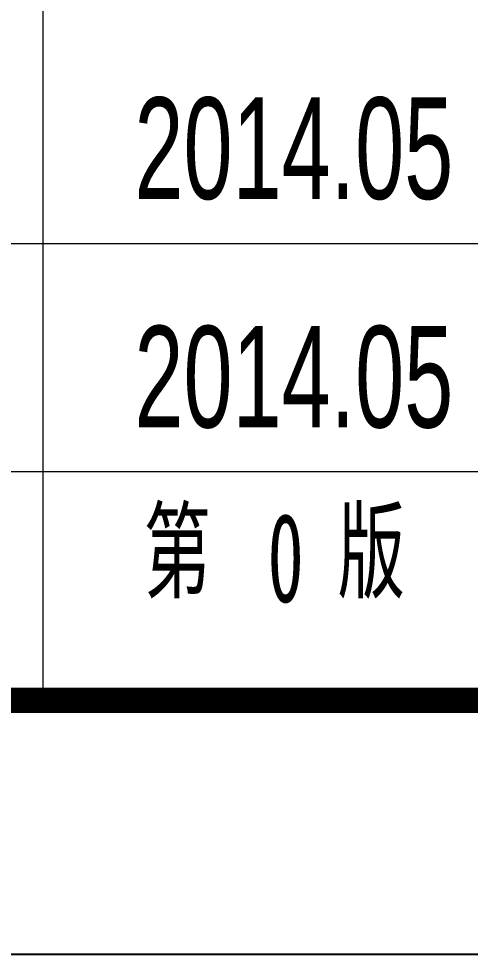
# Model space of a CAD drawing. Header units: millimetres. Extents: x 166235 to 642180, y -176646 to -48310.
# Drawn here: x 271739 to 273519, y -132410 to -128725 of the extents above; entities that cross this region are included whole.
import ezdxf
from ezdxf.enums import TextEntityAlignment as Align

# ---------------------------------------------------------------- set-up
doc = ezdxf.new("R2010")
doc.units = ezdxf.units.MM
doc.header["$LTSCALE"] = 1000
doc.linetypes.add('CENTER', pattern=[50.8, 31.75, -6.35, 6.35, -6.35])
doc.linetypes.add('CONTINOUS', pattern=[0])
doc.layers.add('C', color=1, linetype='CENTER', lineweight=25)
doc.layers.add('R', color=1, linetype='Continuous')
doc.styles.add('HZ', font='txt.shx', dxfattribs={"width": 0.8, "bigfont": 'hhztxt.shx'})
doc.styles.add('WINPDA', font='wintxt.shx', dxfattribs={"width": 0.7, "bigfont": 'winhztxt.shx'})
doc.styles.add('图签', font='', dxfattribs={"width": 0.8, "height": 3})
doc.styles.get('图签').set_extended_font_data('SimSun')

# ---------------------------------------------------------------- blocks, each defined once
blk = doc.blocks.new('A0横向')
at = {"layer": 'C', "color": 0, "linetype": 'CONTINOUS'}
blk.add_lwpolyline([(427297735.526, 4237220848.93), (427298924.526, 4237220848.93), (427298924.526, 4237221689.93), (427297735.526, 4237221689.93)], close=True, dxfattribs=at)
at = {"layer": 'C', "color": 0, "linetype": 'CONTINOUS', "const_width": 1}
blk.add_lwpolyline([(427297760.526, 4237220858.93), (427298914.526, 4237220858.93), (427298914.526, 4237221679.93), (427297760.526, 4237221679.93)], close=True, dxfattribs=at)
blk = doc.blocks.new('tq')
at = {"color": 7, "lineweight": 0}
for p, q in [((-12300, 0), (-12300, 5400)), ((-18500, 1800), (-10500, 1800)), ((-10500, 900), (-18500, 900))]:
    blk.add_line(p, q, dxfattribs=at)
at = {"style": 'HZ', "width": 0.8}
blk.add_text('第  版', height=350, dxfattribs=at).set_placement((-11388.4, 576.9), align=Align.MIDDLE_CENTER)
blk = doc.blocks.new('签名')
at = {"style": 'WINPDA', "width": 0.65}
for p in [(-147581.9, 148210.4), (-147581.9, 147310.4)]:
    blk.add_text('2014.05', height=400, dxfattribs=at).set_placement(p)

msp = doc.modelspace()

# ---------------------------------------------------------------- block references
at = {"xscale": 100, "yscale": 100, "zscale": 100}
msp.add_blockref('A0横向', (-42729607317.7, -423722217302.7), dxfattribs=at)
at = {"color": 4}
msp.add_blockref('tq', (284134.9, -131409.7), dxfattribs=at)
at = {"color": 1}
msp.add_blockref('签名', (419777.1, -277645.3), dxfattribs=at)

# ---------------------------------------------------------------- texts
at = {"layer": 'R', "style": '图签', "width": 0.6}
msp.add_text('0', height=350, dxfattribs=at).set_placement((272719.7, -131022.2))

doc.saveas('drawing.dxf')
